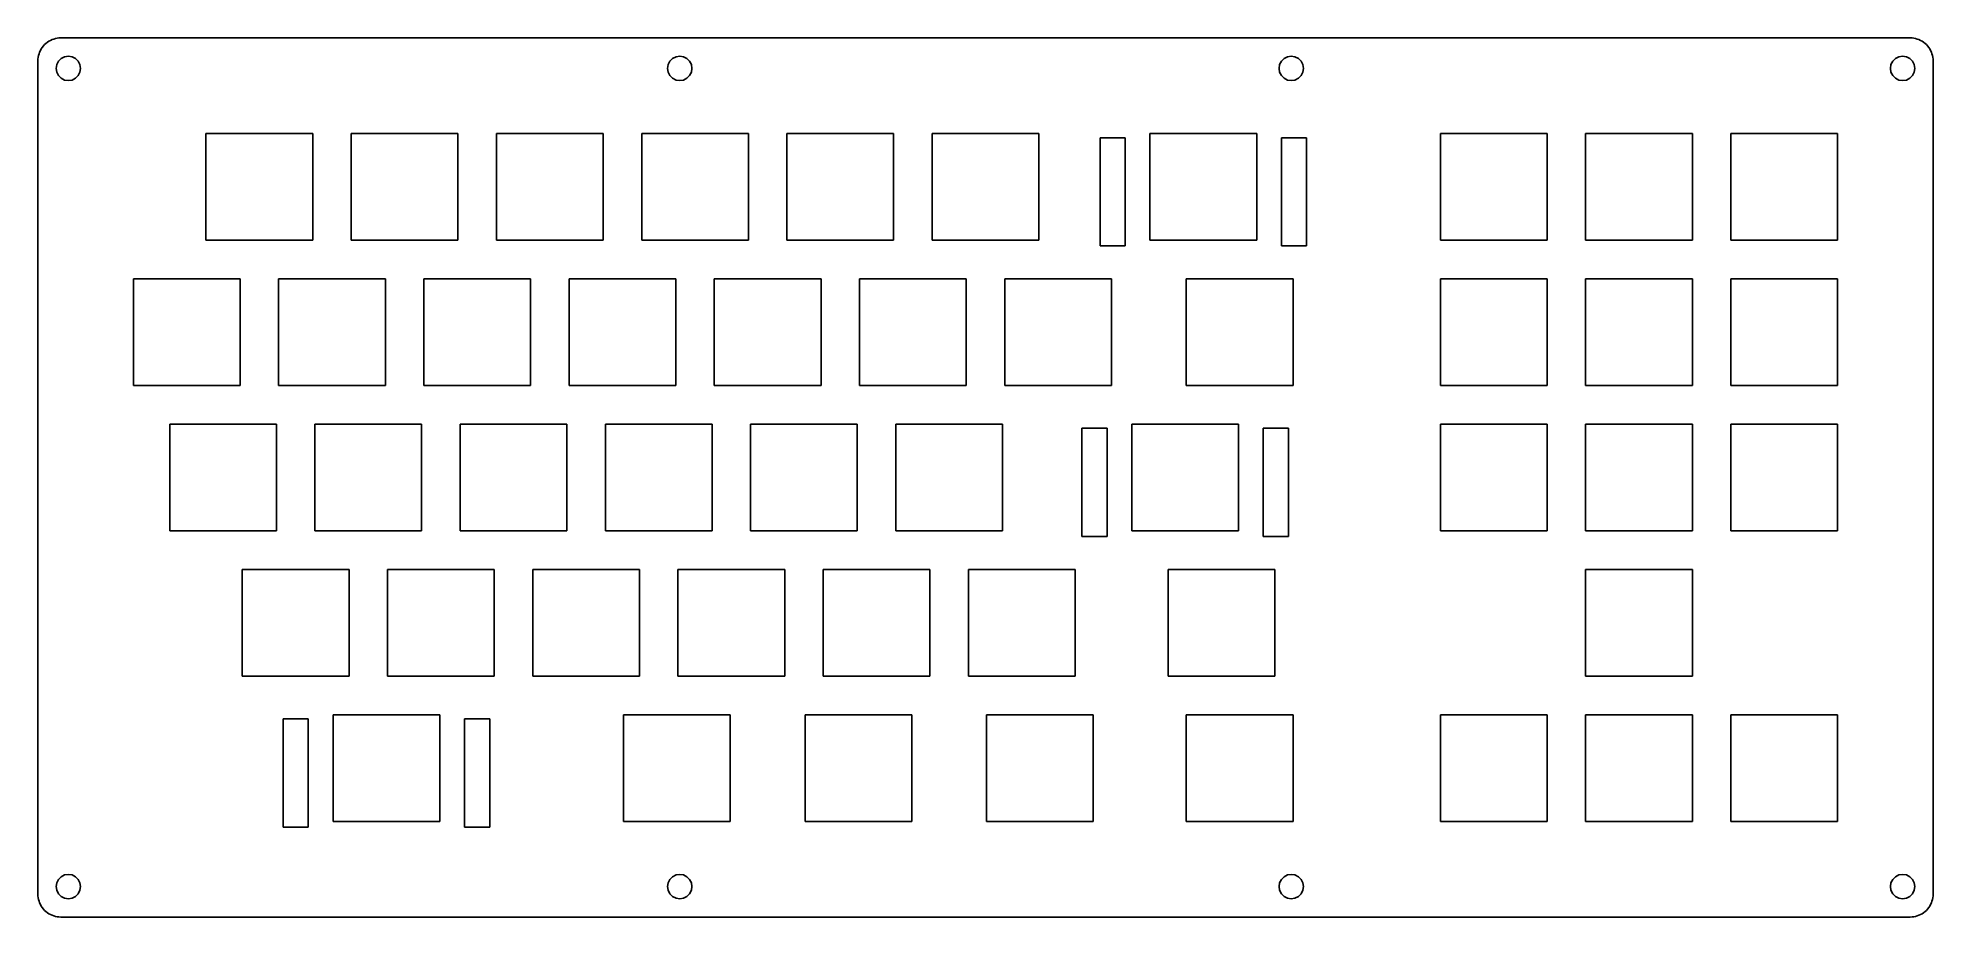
# Model space of a CAD drawing. Extents: x 0 to 249, y 0 to 115.
import ezdxf

# ---------------------------------------------------------------- set-up
doc = ezdxf.new("R2010")
doc.units = 0
doc.layers.get('0').update_dxf_attribs({"linetype": 'CONTINUOUS'})

msp = doc.modelspace()

# ---------------------------------------------------------------- linework, layer by layer
at = {"color": 0}
for p, q in [((0.813043, 114.292), (0.972894, 114.464)), ((0.972894, 114.464), (1.14515, 114.624)), ((1.14515, 114.624), (1.33119, 114.77)), ((1.33119, 114.77), (1.52687, 114.901)), ((1.52687, 114.901), (1.7322, 115.018)), ((1.7322, 115.018), (1.94579, 115.115)), ((1.94579, 115.115), (2.16628, 115.196)), ((2.16628, 115.196), (2.39365, 115.261)), ((2.39365, 115.261), (2.62516, 115.306)), ((2.62516, 115.306), (2.85943, 115.334)), ((2.85943, 115.334), (3.09507, 115.343)), ((3.09507, 115.343), (245.696, 115.342)), ((245.696, 115.342), (245.93, 115.334)), ((245.93, 115.334), (246.164, 115.306)), ((246.164, 115.306), (246.396, 115.261)), ((246.396, 115.261), (246.623, 115.196)), ((246.623, 115.196), (246.844, 115.115)), ((246.844, 115.115), (247.056, 115.018)), ((247.056, 115.018), (247.263, 114.901)), ((247.263, 114.901), (247.458, 114.77)), ((247.458, 114.77), (247.643, 114.624)), ((247.643, 114.624), (247.817, 114.464)), ((247.817, 114.464), (247.977, 114.292)), ((0.093707, 3.09232), (0.095085, 112.343)), ((0.095085, 112.343), (0.103353, 112.579)), ((0.103353, 112.579), (0.130914, 112.813)), ((0.130914, 112.813), (0.176389, 113.043)), ((0.176389, 113.043), (0.241157, 113.271)), ((0.241157, 113.271), (0.322461, 113.491)), ((0.322461, 113.491), (0.420303, 113.705)), ((0.420303, 113.705), (0.537436, 113.91)), ((0.537436, 113.91), (0.666972, 114.107)), ((0.666972, 114.107), (0.813043, 114.292)), ((2.80017, 112.284), (2.5728, 111.838)), ((3.15295, 112.637), (2.80017, 112.284)), ((3.59943, 112.864), (3.15295, 112.637)), ((4.09416, 112.944), (3.59943, 112.864)), ((4.58886, 112.864), (4.09416, 112.944)), ((5.03534, 112.637), (4.58886, 112.864)), ((5.38812, 112.284), (5.03534, 112.637)), ((5.61552, 111.838), (5.38812, 112.284)), ((82.9991, 112.284), (82.7733, 111.838)), ((83.3533, 112.637), (82.9991, 112.284)), ((83.7999, 112.864), (83.3533, 112.637)), ((84.2945, 112.944), (83.7999, 112.864)), ((84.7894, 112.864), (84.2945, 112.944)), ((85.2343, 112.637), (84.7894, 112.864)), ((85.5885, 112.284), (85.2343, 112.637)), ((85.8174, 111.838), (85.5885, 112.284)), ((163.201, 112.284), (162.972, 111.838)), ((163.555, 112.637), (163.201, 112.284)), ((164, 112.864), (163.555, 112.637)), ((164.495, 112.944), (164, 112.864)), ((164.99, 112.864), (164.495, 112.944)), ((165.436, 112.637), (164.99, 112.864)), ((165.79, 112.284), (165.436, 112.637)), ((166.017, 111.838), (165.79, 112.284)), ((243.4, 112.284), (243.174, 111.838)), ((243.754, 112.637), (243.4, 112.284)), ((244.201, 112.864), (243.754, 112.637)), ((244.695, 112.944), (244.201, 112.864)), ((245.19, 112.864), (244.695, 112.944)), ((245.635, 112.637), (245.19, 112.864)), ((245.989, 112.284), (245.635, 112.637)), ((246.217, 111.838), (245.989, 112.284)), ((247.977, 114.292), (248.123, 114.107)), ((248.123, 114.107), (248.252, 113.91)), ((248.252, 113.91), (248.369, 113.705)), ((248.369, 113.705), (248.467, 113.491)), ((248.467, 113.491), (248.549, 113.271)), ((248.549, 113.271), (248.613, 113.043)), ((248.613, 113.043), (248.659, 112.813)), ((248.659, 112.813), (248.686, 112.579)), ((248.686, 112.579), (248.696, 112.343)), ((248.696, 112.343), (248.696, 3.09232)), ((2.5728, 111.838), (2.49425, 111.344)), ((2.49425, 111.344), (2.5728, 110.848)), ((2.5728, 110.848), (2.80017, 110.403)), ((2.80017, 110.403), (3.15295, 110.05)), ((3.15295, 110.05), (3.59943, 109.821)), ((3.59943, 109.821), (4.09416, 109.741)), ((4.09416, 109.741), (4.58886, 109.821)), ((4.58886, 109.821), (5.03534, 110.05)), ((5.03534, 110.05), (5.38812, 110.403)), ((5.38812, 110.403), (5.61552, 110.848)), ((5.69542, 111.344), (5.61552, 111.838)), ((5.61552, 110.848), (5.69542, 111.344)), ((82.7733, 111.838), (82.6946, 111.344)), ((82.6946, 111.344), (82.7733, 110.848)), ((82.7733, 110.848), (82.9991, 110.403)), ((82.9991, 110.403), (83.3533, 110.05)), ((83.3533, 110.05), (83.7999, 109.821)), ((83.7999, 109.821), (84.2945, 109.741)), ((84.2945, 109.741), (84.7894, 109.821)), ((84.7894, 109.821), (85.2343, 110.05)), ((85.2343, 110.05), (85.5885, 110.403)), ((85.5885, 110.403), (85.8174, 110.848)), ((85.8943, 111.344), (85.8174, 111.838)), ((85.8174, 110.848), (85.8943, 111.344)), ((162.972, 111.838), (162.895, 111.344)), ((162.895, 111.344), (162.972, 110.848)), ((162.972, 110.848), (163.201, 110.403)), ((163.201, 110.403), (163.555, 110.05)), ((163.555, 110.05), (164, 109.821)), ((164, 109.821), (164.495, 109.741)), ((164.495, 109.741), (164.99, 109.821)), ((164.99, 109.821), (165.436, 110.05)), ((165.436, 110.05), (165.79, 110.403)), ((165.79, 110.403), (166.017, 110.848)), ((166.095, 111.344), (166.017, 111.838)), ((166.017, 110.848), (166.095, 111.344)), ((243.174, 111.838), (243.096, 111.344)), ((243.096, 111.344), (243.174, 110.848)), ((243.174, 110.848), (243.4, 110.403)), ((243.4, 110.403), (243.754, 110.05)), ((243.754, 110.05), (244.201, 109.821)), ((244.201, 109.821), (244.695, 109.741)), ((244.695, 109.741), (245.19, 109.821)), ((245.19, 109.821), (245.635, 110.05)), ((245.635, 110.05), (245.989, 110.403)), ((245.989, 110.403), (246.217, 110.848)), ((246.295, 111.344), (246.217, 111.838)), ((246.217, 110.848), (246.295, 111.344)), ((22.1437, 102.818), (36.1446, 102.818)), ((22.1437, 88.8175), (22.1437, 102.818)), ((36.1446, 102.818), (36.1446, 88.8175)), ((41.1939, 102.818), (55.1931, 102.818)), ((41.1939, 88.8175), (41.1939, 102.818)), ((55.1931, 102.818), (55.1931, 88.8175)), ((60.2439, 102.818), (74.2431, 102.818)), ((60.2439, 88.8175), (60.2439, 102.818)), ((74.2431, 102.818), (74.2431, 88.8175)), ((79.2939, 102.818), (93.2931, 102.818)), ((79.2939, 88.8175), (79.2939, 102.818)), ((93.2931, 102.818), (93.2931, 88.8175)), ((98.3439, 102.818), (112.343, 102.818)), ((98.3439, 88.8175), (98.3439, 102.818)), ((112.343, 102.818), (112.343, 88.8175)), ((117.394, 102.818), (131.393, 102.818)), ((117.394, 88.8175), (117.394, 102.818)), ((131.393, 102.818), (131.393, 88.8175)), ((139.42, 102.267), (142.719, 102.267)), ((139.42, 88.0678), (139.42, 102.267)), ((142.719, 102.267), (142.719, 88.0678)), ((145.97, 102.818), (159.97, 102.818)), ((145.97, 88.8175), (145.97, 102.818)), ((159.97, 102.818), (159.97, 88.8175)), ((163.22, 102.267), (166.519, 102.267)), ((163.22, 88.0678), (163.22, 102.267)), ((166.519, 102.267), (166.519, 88.0678)), ((184.07, 102.818), (198.07, 102.818)), ((184.07, 88.8175), (184.07, 102.818)), ((198.07, 102.818), (198.07, 88.8175)), ((203.12, 102.818), (217.12, 102.818)), ((203.12, 88.8175), (203.12, 102.818)), ((217.12, 102.818), (217.12, 88.8175)), ((222.17, 102.818), (236.17, 102.818)), ((222.17, 88.8175), (222.17, 102.818)), ((236.17, 102.818), (236.17, 88.8175)), ((36.1446, 88.8175), (22.1437, 88.8175)), ((55.1931, 88.8175), (41.1939, 88.8175)), ((74.2431, 88.8175), (60.2439, 88.8175)), ((93.2931, 88.8175), (79.2939, 88.8175)), ((112.343, 88.8175), (98.3439, 88.8175)), ((131.393, 88.8175), (117.394, 88.8175)), ((142.719, 88.0678), (139.42, 88.0678)), ((159.97, 88.8175), (145.97, 88.8175)), ((166.519, 88.0678), (163.22, 88.0678)), ((198.07, 88.8175), (184.07, 88.8175)), ((217.12, 88.8175), (203.12, 88.8175)), ((236.17, 88.8175), (222.17, 88.8175)), ((12.6201, 83.7681), (26.6196, 83.7681)), ((12.6201, 69.7675), (12.6201, 83.7681)), ((26.6196, 83.7681), (26.6196, 69.7675)), ((31.6701, 83.7681), (45.6696, 83.7681)), ((31.6701, 69.7675), (31.6701, 83.7681)), ((45.6696, 83.7681), (45.6696, 69.7675)), ((50.7199, 83.7681), (64.7196, 83.7681)), ((50.7199, 69.7675), (50.7199, 83.7681)), ((64.7196, 83.7681), (64.7196, 69.7675)), ((69.7699, 83.7681), (83.7696, 83.7681)), ((69.7699, 69.7675), (69.7699, 83.7681)), ((83.7696, 83.7681), (83.7696, 69.7675)), ((88.8199, 83.7681), (102.82, 83.7681)), ((88.8199, 69.7675), (88.8199, 83.7681)), ((102.82, 83.7681), (102.82, 69.7675)), ((107.869, 83.7681), (121.868, 83.7681)), ((107.869, 69.7675), (107.869, 83.7681)), ((121.868, 83.7681), (121.868, 69.7675)), ((126.92, 83.7681), (140.92, 83.7681)), ((126.92, 69.7675), (126.92, 83.7681)), ((140.92, 83.7681), (140.92, 69.7675)), ((150.731, 83.7681), (164.732, 83.7681)), ((150.731, 69.7675), (150.731, 83.7681)), ((164.732, 83.7681), (164.732, 69.7675)), ((184.07, 83.7681), (198.07, 83.7681)), ((184.07, 69.7675), (184.07, 83.7681)), ((198.07, 83.7681), (198.07, 69.7675)), ((203.12, 83.7681), (217.12, 83.7681)), ((203.12, 69.7675), (203.12, 83.7681)), ((217.12, 83.7681), (217.12, 69.7675)), ((222.17, 83.7681), (236.17, 83.7681)), ((222.17, 69.7675), (222.17, 83.7681)), ((236.17, 83.7681), (236.17, 69.7675)), ((26.6196, 69.7675), (12.6201, 69.7675)), ((45.6696, 69.7675), (31.6701, 69.7675)), ((64.7196, 69.7675), (50.7199, 69.7675)), ((83.7696, 69.7675), (69.7699, 69.7675)), ((102.82, 69.7675), (88.8199, 69.7675)), ((121.868, 69.7675), (107.869, 69.7675)), ((140.92, 69.7675), (126.92, 69.7675)), ((164.732, 69.7675), (150.731, 69.7675)), ((198.07, 69.7675), (184.07, 69.7675)), ((217.12, 69.7675), (203.12, 69.7675)), ((236.17, 69.7675), (222.17, 69.7675)), ((17.3812, 64.7181), (31.3821, 64.7181)), ((17.3812, 50.7175), (17.3812, 64.7181)), ((31.3821, 64.7181), (31.3821, 50.7175)), ((36.4314, 64.7181), (50.4321, 64.7181)), ((36.4314, 50.7175), (36.4314, 64.7181)), ((50.4321, 64.7181), (50.4321, 50.7175)), ((55.4814, 64.7181), (69.4821, 64.7181)), ((55.4814, 50.7175), (55.4814, 64.7181)), ((69.4821, 64.7181), (69.4821, 50.7175)), ((74.5314, 64.7181), (88.5321, 64.7181)), ((74.5314, 50.7175), (74.5314, 64.7181)), ((88.5321, 64.7181), (88.5321, 50.7175)), ((93.5814, 64.7181), (107.582, 64.7181)), ((93.5814, 50.7175), (93.5814, 64.7181)), ((107.582, 64.7181), (107.582, 50.7175)), ((112.631, 64.7181), (126.632, 64.7181)), ((112.631, 50.7175), (112.631, 64.7181)), ((126.632, 64.7181), (126.632, 50.7175)), ((143.588, 64.7181), (157.588, 64.7181)), ((143.588, 50.7175), (143.588, 64.7181)), ((157.588, 64.7181), (157.588, 50.7175)), ((184.07, 64.7181), (198.07, 64.7181)), ((184.07, 50.7175), (184.07, 64.7181)), ((198.07, 64.7181), (198.07, 50.7175)), ((203.12, 64.7181), (217.12, 64.7181)), ((203.12, 50.7175), (203.12, 64.7181)), ((217.12, 64.7181), (217.12, 50.7175)), ((222.17, 64.7181), (236.17, 64.7181)), ((222.17, 50.7175), (222.17, 64.7181)), ((236.17, 64.7181), (236.17, 50.7175)), ((137.038, 64.1671), (140.338, 64.1671)), ((137.038, 49.9678), (137.038, 64.1671)), ((140.338, 64.1671), (140.338, 49.9678)), ((160.838, 64.1671), (164.138, 64.1671)), ((160.838, 49.9678), (160.838, 64.1671)), ((164.138, 64.1671), (164.138, 49.9678)), ((31.3821, 50.7175), (17.3812, 50.7175)), ((50.4321, 50.7175), (36.4314, 50.7175)), ((69.4821, 50.7175), (55.4814, 50.7175)), ((88.5321, 50.7175), (74.5314, 50.7175)), ((107.582, 50.7175), (93.5814, 50.7175)), ((126.632, 50.7175), (112.631, 50.7175)), ((140.338, 49.9678), (137.038, 49.9678)), ((157.588, 50.7175), (143.588, 50.7175)), ((164.138, 49.9678), (160.838, 49.9678)), ((198.07, 50.7175), (184.07, 50.7175)), ((217.12, 50.7175), (203.12, 50.7175)), ((236.17, 50.7175), (222.17, 50.7175)), ((26.9062, 45.6681), (40.9071, 45.6681)), ((26.9062, 31.6673), (26.9062, 45.6681)), ((40.9071, 45.6681), (40.9071, 31.6673)), ((45.9564, 45.6681), (59.9556, 45.6681)), ((45.9564, 31.6673), (45.9564, 45.6681)), ((59.9556, 45.6681), (59.9556, 31.6673)), ((65.0064, 45.6681), (79.0071, 45.6681)), ((65.0064, 31.6673), (65.0064, 45.6681)), ((79.0071, 45.6681), (79.0071, 31.6673)), ((84.0564, 45.6681), (98.0571, 45.6681)), ((84.0564, 31.6673), (84.0564, 45.6681)), ((98.0571, 45.6681), (98.0571, 31.6673)), ((103.106, 45.6681), (117.107, 45.6681)), ((103.106, 31.6673), (103.106, 45.6681)), ((117.107, 45.6681), (117.107, 31.6673)), ((122.156, 45.6681), (136.157, 45.6681)), ((122.156, 31.6673), (122.156, 45.6681)), ((136.157, 45.6681), (136.157, 31.6673)), ((148.351, 45.6681), (162.351, 45.6681)), ((148.351, 31.6673), (148.351, 45.6681)), ((162.351, 45.6681), (162.351, 31.6673)), ((203.12, 45.6681), (217.12, 45.6681)), ((203.12, 31.6673), (203.12, 45.6681)), ((217.12, 45.6681), (217.12, 31.6673)), ((40.9071, 31.6673), (26.9062, 31.6673)), ((59.9556, 31.6673), (45.9564, 31.6673)), ((79.0071, 31.6673), (65.0064, 31.6673)), ((98.0571, 31.6673), (84.0564, 31.6673)), ((117.107, 31.6673), (103.106, 31.6673)), ((136.157, 31.6673), (122.156, 31.6673)), ((162.351, 31.6673), (148.351, 31.6673)), ((217.12, 31.6673), (203.12, 31.6673)), ((32.2626, 26.0683), (35.5632, 26.0683)), ((32.2626, 11.8677), (32.2626, 26.0683)), ((35.5632, 26.0683), (35.5632, 11.8677)), ((38.8126, 26.6182), (52.8133, 26.6182)), ((38.8126, 12.6173), (38.8126, 26.6182)), ((52.8133, 26.6182), (52.8133, 12.6173)), ((56.0627, 26.0683), (59.363, 26.0683)), ((56.0627, 11.8677), (56.0627, 26.0683)), ((59.363, 26.0683), (59.363, 11.8677)), ((76.9126, 26.6182), (90.9133, 26.6182)), ((76.9126, 12.6173), (76.9126, 26.6182)), ((90.9133, 26.6182), (90.9133, 12.6173)), ((100.726, 26.6182), (114.726, 26.6182)), ((100.726, 12.6173), (100.726, 26.6182)), ((114.726, 26.6182), (114.726, 12.6173)), ((124.538, 26.6182), (138.538, 26.6182)), ((124.538, 12.6173), (124.538, 26.6182)), ((138.538, 26.6182), (138.538, 12.6173)), ((150.731, 26.6182), (164.732, 26.6182)), ((150.731, 12.6173), (150.731, 26.6182)), ((164.732, 26.6182), (164.732, 12.6173)), ((184.07, 26.6182), (198.07, 26.6182)), ((184.07, 12.6173), (184.07, 26.6182)), ((198.07, 26.6182), (198.07, 12.6173)), ((203.12, 26.6182), (217.12, 26.6182)), ((203.12, 12.6173), (203.12, 26.6182)), ((217.12, 26.6182), (217.12, 12.6173)), ((222.17, 26.6182), (236.17, 26.6182)), ((222.17, 12.6173), (222.17, 26.6182)), ((236.17, 26.6182), (236.17, 12.6173)), ((52.8133, 12.6173), (38.8126, 12.6173)), ((90.9133, 12.6173), (76.9126, 12.6173)), ((114.726, 12.6173), (100.726, 12.6173)), ((138.538, 12.6173), (124.538, 12.6173)), ((164.732, 12.6173), (150.731, 12.6173)), ((198.07, 12.6173), (184.07, 12.6173)), ((217.12, 12.6173), (203.12, 12.6173)), ((236.17, 12.6173), (222.17, 12.6173)), ((35.5632, 11.8677), (32.2626, 11.8677)), ((59.363, 11.8677), (56.0627, 11.8677)), ((2.80017, 5.03259), (2.5728, 4.58611)), ((3.15295, 5.38674), (2.80017, 5.03259)), ((3.59943, 5.61277), (3.15295, 5.38674)), ((4.09416, 5.69129), (3.59943, 5.61277)), ((4.58886, 5.61277), (4.09416, 5.69129)), ((5.03534, 5.38674), (4.58886, 5.61277)), ((5.38812, 5.03259), (5.03534, 5.38674)), ((5.61552, 4.58611), (5.38812, 5.03259)), ((82.9991, 5.03259), (82.7733, 4.58611)), ((83.3533, 5.38674), (82.9991, 5.03259)), ((83.7999, 5.61277), (83.3533, 5.38674)), ((84.2945, 5.69129), (83.7999, 5.61277)), ((84.7894, 5.61277), (84.2945, 5.69129)), ((85.2343, 5.38674), (84.7894, 5.61277)), ((85.5885, 5.03259), (85.2343, 5.38674)), ((85.8174, 4.58611), (85.5885, 5.03259)), ((163.201, 5.03259), (162.972, 4.58611)), ((163.555, 5.38674), (163.201, 5.03259)), ((164, 5.61277), (163.555, 5.38674)), ((164.495, 5.69129), (164, 5.61277)), ((164.99, 5.61277), (164.495, 5.69129)), ((165.436, 5.38674), (164.99, 5.61277)), ((165.79, 5.03259), (165.436, 5.38674)), ((166.017, 4.58611), (165.79, 5.03259)), ((243.4, 5.03259), (243.174, 4.58611)), ((243.754, 5.38674), (243.4, 5.03259)), ((244.201, 5.61277), (243.754, 5.38674)), ((244.695, 5.69129), (244.201, 5.61277)), ((245.19, 5.61277), (244.695, 5.69129)), ((245.635, 5.38674), (245.19, 5.61277)), ((245.989, 5.03259), (245.635, 5.38674)), ((246.217, 4.58611), (245.989, 5.03259)), ((0.103353, 2.85667), (0.093707, 3.09232)), ((0.130914, 2.62241), (0.103353, 2.85667)), ((0.176389, 2.39227), (0.130914, 2.62241)), ((2.5728, 4.58611), (2.49425, 4.09279)), ((2.49425, 4.09279), (2.5728, 3.59805)), ((2.5728, 3.59805), (2.80017, 3.15157)), ((2.80017, 3.15157), (3.15295, 2.79742)), ((3.15295, 2.79742), (3.59943, 2.57004)), ((3.59943, 2.57004), (4.09416, 2.49149)), ((4.09416, 2.49149), (4.58886, 2.57004)), ((4.58886, 2.57004), (5.03534, 2.79742)), ((5.03534, 2.79742), (5.38812, 3.15157)), ((5.38812, 3.15157), (5.61552, 3.59805)), ((5.69542, 4.09279), (5.61552, 4.58611)), ((5.61552, 3.59805), (5.69542, 4.09279)), ((82.7733, 4.58611), (82.6946, 4.09279)), ((82.6946, 4.09279), (82.7733, 3.59805)), ((82.7733, 3.59805), (82.9991, 3.15157)), ((82.9991, 3.15157), (83.3533, 2.79742)), ((83.3533, 2.79742), (83.7999, 2.57004)), ((83.7999, 2.57004), (84.2945, 2.49149)), ((84.2945, 2.49149), (84.7894, 2.57004)), ((84.7894, 2.57004), (85.2343, 2.79742)), ((85.2343, 2.79742), (85.5885, 3.15157)), ((85.5885, 3.15157), (85.8174, 3.59805)), ((85.8943, 4.09279), (85.8174, 4.58611)), ((85.8174, 3.59805), (85.8943, 4.09279)), ((162.972, 4.58611), (162.895, 4.09279)), ((162.895, 4.09279), (162.972, 3.59805)), ((162.972, 3.59805), (163.201, 3.15157)), ((163.201, 3.15157), (163.555, 2.79742)), ((163.555, 2.79742), (164, 2.57004)), ((164, 2.57004), (164.495, 2.49149)), ((164.495, 2.49149), (164.99, 2.57004)), ((164.99, 2.57004), (165.436, 2.79742)), ((165.436, 2.79742), (165.79, 3.15157)), ((165.79, 3.15157), (166.017, 3.59805)), ((166.095, 4.09279), (166.017, 4.58611)), ((166.017, 3.59805), (166.095, 4.09279)), ((243.174, 4.58611), (243.096, 4.09279)), ((243.096, 4.09279), (243.174, 3.59805)), ((243.174, 3.59805), (243.4, 3.15157)), ((243.4, 3.15157), (243.754, 2.79742)), ((243.754, 2.79742), (244.201, 2.57004)), ((244.201, 2.57004), (244.695, 2.49149)), ((244.695, 2.49149), (245.19, 2.57004)), ((245.19, 2.57004), (245.635, 2.79742)), ((245.635, 2.79742), (245.989, 3.15157)), ((245.989, 3.15157), (246.217, 3.59805)), ((246.295, 4.09279), (246.217, 4.58611)), ((246.217, 3.59805), (246.295, 4.09279)), ((248.659, 2.62241), (248.613, 2.39227)), ((248.686, 2.85667), (248.659, 2.62241)), ((248.696, 3.09232), (248.686, 2.85667)), ((0.241157, 2.16352), (0.176389, 2.39227)), ((0.322461, 1.94303), (0.241157, 2.16352)), ((0.420303, 1.7322), (0.322461, 1.94303)), ((0.537436, 1.52549), (0.420303, 1.7322)), ((0.666972, 1.32843), (0.537436, 1.52549)), ((0.813043, 1.14515), (0.666972, 1.32843)), ((0.972894, 0.970139), (0.813043, 1.14515)), ((1.14515, 0.810288), (0.972894, 0.970139)), ((1.33119, 0.664214), (1.14515, 0.810288)), ((1.52687, 0.534681), (1.33119, 0.664214)), ((1.7322, 0.417544), (1.52687, 0.534681)), ((1.94579, 0.321083), (1.7322, 0.417544)), ((2.16628, 0.238401), (1.94579, 0.321083)), ((2.39365, 0.175011), (2.16628, 0.238401)), ((2.62516, 0.129536), (2.39365, 0.175011)), ((2.85943, 0.100597), (2.62516, 0.129536)), ((3.09507, 0.092329), (2.85943, 0.100597)), ((245.696, 0.090951), (3.09507, 0.092329)), ((245.93, 0.100597), (245.696, 0.090951)), ((246.164, 0.129536), (245.93, 0.100597)), ((246.396, 0.175011), (246.164, 0.129536)), ((246.623, 0.238401), (246.396, 0.175011)), ((246.844, 0.321083), (246.623, 0.238401)), ((247.056, 0.417544), (246.844, 0.321083)), ((247.263, 0.534681), (247.056, 0.417544)), ((247.458, 0.664214), (247.263, 0.534681)), ((247.643, 0.810288), (247.458, 0.664214)), ((247.817, 0.970139), (247.643, 0.810288)), ((247.977, 1.14515), (247.817, 0.970139)), ((248.123, 1.32843), (247.977, 1.14515)), ((248.252, 1.52549), (248.123, 1.32843)), ((248.369, 1.7322), (248.252, 1.52549)), ((248.467, 1.94303), (248.369, 1.7322)), ((248.549, 2.16352), (248.467, 1.94303)), ((248.613, 2.39227), (248.549, 2.16352))]:
    msp.add_line(p, q, dxfattribs=at)

doc.saveas('drawing.dxf')
